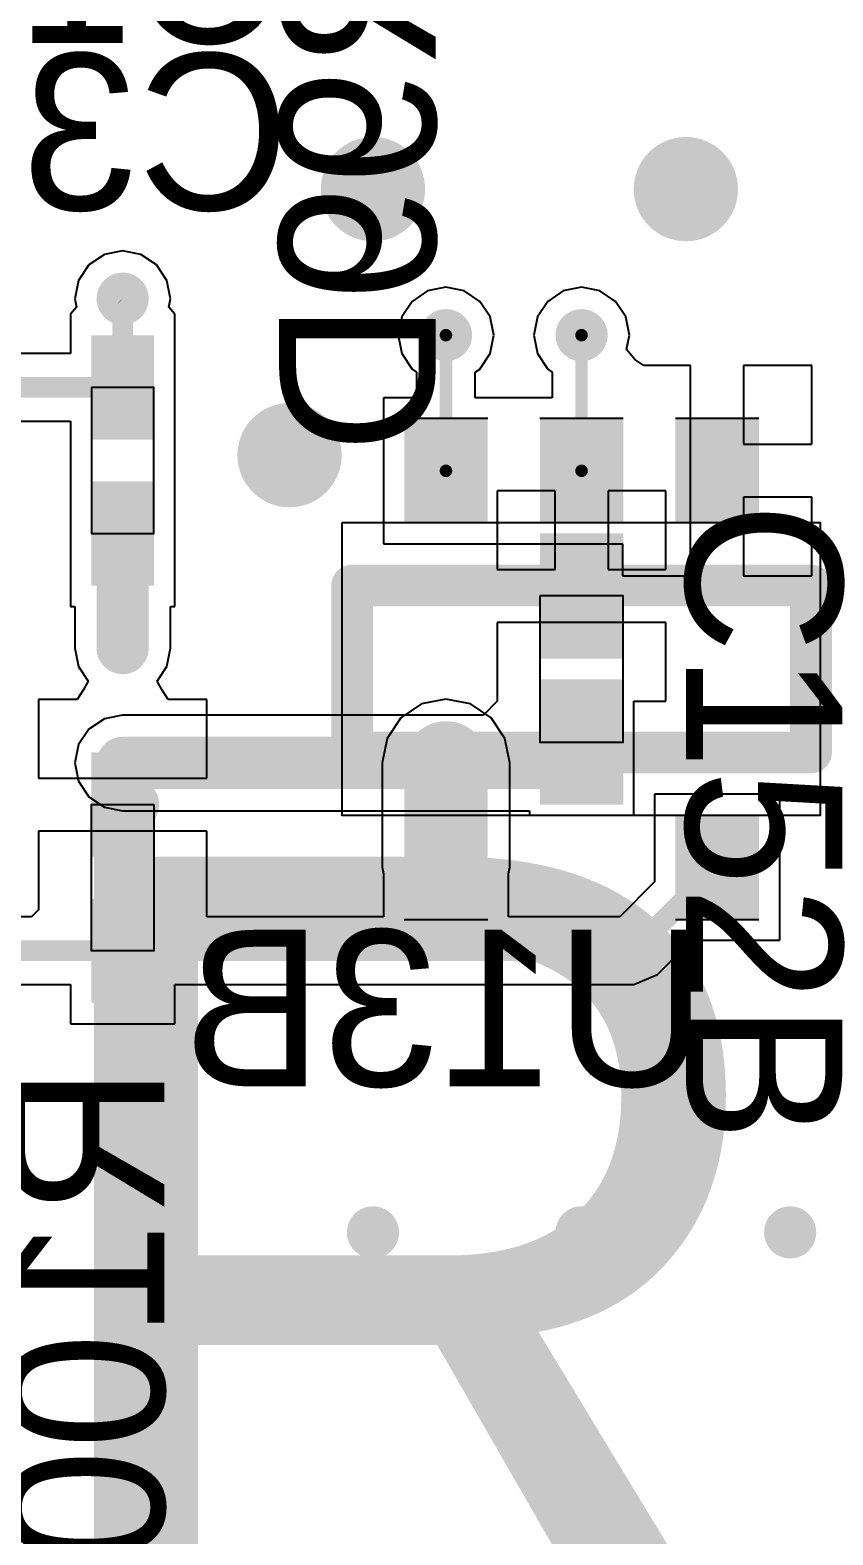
# Model space of a CAD drawing. Header units: millimetres. Extents: x 15 to 122, y 23 to 96.
# Drawn here: x 98.86 to 102.71, y 73.05 to 80.26 of the extents above; entities that cross this region are included whole.
import ezdxf

# ---------------------------------------------------------------- set-up
doc = ezdxf.new("R2010")
doc.units = ezdxf.units.MM
for name, color, linetype in [('Bottom Modules', 3, 'Continuous'), ('BottomLayer', 5, 'Continuous'), ('BottomOverlay', 54, 'Continuous'), ('BottomPaste', 16, 'Continuous'), ('TopLayer', 1, 'Continuous'), ('TopOverlay', 2, 'Continuous'), ('TopPaste', 8, 'Continuous'), ('TopSolder', 216, 'Continuous'), ('Upper Modules', 80, 'Continuous')]:
    doc.layers.add(name, color=color, linetype=linetype)
doc.styles.get("Standard").update_dxf_attribs({"font": 'ARExthalf2.shx', "width": 0.1})

msp = doc.modelspace()

# ---------------------------------------------------------------- linework, layer by layer
at = {"layer": 'Bottom Modules'}
for p, q in [((101.05000364, 78.40000067999999), (100.65000444, 78.40000067999999)), ((101.6999998, 78.40000067999999), (101.3000006, 78.40000067999999)), ((102.35000104, 78.40000067999999), (101.95000184, 78.40000067999999)), ((100.65000444, 76.00000039999999), (101.05000364, 76.00000039999999)), ((101.95000184, 76.00000039999999), (102.35000104, 76.00000039999999))]:
    msp.add_line(p, q, dxfattribs=at)
for points in [[(99.1500049, 78.55000038), (99.1500049, 77.84999923999999), (99.45000429999999, 77.84999923999999), (99.45000429999999, 78.55000038)], [(100.35001774, 77.90000168), (100.35001774, 76.4999994), (102.6457106781697, 76.4999994), (102.6457106781697, 77.90000168)], [(99.44999922, 76.5499993), (99.44999922, 75.84999816), (99.14999981999999, 75.84999816), (99.14999981999999, 76.5499993)]]:
    msp.add_lwpolyline(points, close=True, dxfattribs=at)
at = {"layer": 'BottomLayer'}
for p, q in [((99.30000206, 79.20440597999999), (99.21221204, 79.18694348)), ((99.38779208, 79.18694348), (99.30000206, 79.20440597999999)), ((99.13778749999999, 79.13721536), (99.08805937999999, 79.06279081999999)), ((99.21221204, 79.18694348), (99.13778749999999, 79.13721536)), ((99.46221661999999, 79.13721536), (99.38779208, 79.18694348)), ((99.51194473999999, 79.06279081999999), (99.46221661999999, 79.13721536)), ((99.08805937999999, 79.06279081999999), (99.07059688, 78.97500079999999)), ((99.52940724, 78.97500079999999), (99.51194473999999, 79.06279081999999)), ((99.07059688, 78.97500079999999), (99.07858771999999, 78.93482816)), ((99.52141639999999, 78.93483323999999), (99.52940724, 78.97500079999999)), ((100.76221148, 79.01194256), (100.68778694, 78.96221444)), ((100.8500015, 79.02940506), (100.76221148, 79.01194256)), ((100.93779152, 79.01194256), (100.8500015, 79.02940506)), ((101.01221606, 78.96221444), (100.93779152, 79.01194256)), ((101.41221018, 79.01194256), (101.33778564, 78.96221444)), ((101.5000002, 79.02940506), (101.41221018, 79.01194256)), ((101.58779022, 79.01194256), (101.5000002, 79.02940506)), ((101.66221476, 78.96221444), (101.58779022, 79.01194256)), ((99.07858771999999, 78.93482816), (99.05000256, 78.89999968)), ((99.55000663999999, 78.89999968), (99.52141639999999, 78.93483323999999)), ((100.68778694, 78.96221444), (100.63805882, 78.8877899)), ((101.06194418, 78.8877899), (101.01221606, 78.96221444)), ((101.33778564, 78.96221444), (101.28805752, 78.8877899)), ((101.71194288, 78.8877899), (101.66221476, 78.96221444)), ((99.05000256, 78.89999968), (99.05000509999999, 78.89999968)), ((99.05000509999999, 78.89999968), (99.05000509999999, 78.71235972)), ((99.5500041, 78.27071468), (99.5500041, 78.89999968)), ((99.5500041, 78.89999968), (99.55000663999999, 78.89999968)), ((100.63805882, 78.8877899), (100.62059632, 78.79999988)), ((101.07940668, 78.79999988), (101.06194418, 78.8877899)), ((101.28805752, 78.8877899), (101.27059502, 78.79999988)), ((101.72940538, 78.79999988), (101.71194288, 78.8877899)), ((100.62059632, 78.79999988), (100.63805882, 78.71220986)), ((101.06194418, 78.71220986), (101.07940668, 78.79999988)), ((101.27059502, 78.79999988), (101.28805752, 78.71220986)), ((101.71574018, 78.73130304), (101.72940538, 78.79999988)), ((99.05000509999999, 78.71235972), (98.57499969999999, 78.71235972)), ((100.63805882, 78.71220986), (100.68778694, 78.63778531999999)), ((101.01221606, 78.63778531999999), (101.06194418, 78.71220986)), ((101.28805752, 78.71220986), (101.33778564, 78.63778531999999)), ((101.7550416, 78.68341387999999), (101.71574018, 78.73130304)), ((100.68778694, 78.63778531999999), (100.70929058, 78.62341654)), ((100.70929058, 78.62341654), (100.70929058, 78.50000048)), ((100.99071242, 78.62341654), (101.01221606, 78.63778531999999)), ((100.99071242, 78.50000048), (100.99071242, 78.62341654)), ((101.33778564, 78.63778531999999), (101.35928928, 78.62341654)), ((101.35928928, 78.62341654), (101.35928928, 78.50000048)), ((101.79906234, 78.65400068), (101.7550416, 78.68341387999999)), ((102.02300144, 78.65400068), (101.79906234, 78.65400068)), ((102.02300144, 78.15000117999999), (102.02300144, 78.65400068)), ((102.60400104, 78.65400068), (102.27700144, 78.65400068)), ((102.27700144, 78.65400068), (102.27700144, 78.27700118)), ((102.60400104, 78.27700118), (102.60400104, 78.65400068)), ((100.70929058, 78.50000048), (100.55000464, 78.50000048)), ((100.55000464, 78.50000048), (100.55000464, 77.80000188)), ((101.1292872, 78.50000048), (100.99071242, 78.50000048)), ((101.12928974, 78.50000048), (101.1292872, 78.50000302)), ((101.1292872, 78.50000302), (101.1292872, 78.50000048)), ((101.15000344, 78.50000302), (101.12928974, 78.50000048)), ((101.17500212, 78.50000302), (101.15000344, 78.50000302)), ((101.2000008, 78.50000302), (101.17500212, 78.50000302)), ((101.2207145, 78.50000048), (101.2000008, 78.50000302)), ((101.22071704, 78.50000302), (101.2207145, 78.50000048)), ((101.22071958, 78.50000048), (101.22071704, 78.50000302)), ((101.35928928, 78.50000048), (101.22071958, 78.50000048)), ((98.57499969999999, 78.38764103999999), (99.05000509999999, 78.38764103999999)), ((99.05000509999999, 78.38764103999999), (99.05000509999999, 78.27071722)), ((99.05000509999999, 78.27071722), (99.05000256, 78.27071468)), ((99.05000256, 78.27071468), (99.05000509999999, 78.27071214)), ((99.05000509999999, 78.27071214), (99.05000256, 78.20000107999999)), ((99.5500041, 78.27071214), (99.55000663999999, 78.27071468)), ((99.55000663999999, 78.27071468), (99.5500041, 78.27071468)), ((99.55000663999999, 78.20000107999999), (99.5500041, 78.27071214)), ((102.27700144, 78.27700118), (102.60400104, 78.27700118)), ((99.05000256, 78.20000107999999), (99.05000256, 78.19999854)), ((99.05000256, 78.19999854), (99.05000256, 78.19999854)), ((99.05000256, 78.19999854), (99.05000509999999, 78.12929002)), ((99.5500041, 78.12929002), (99.55000663999999, 78.19999854)), ((99.55000663999999, 78.19999854), (99.55000663999999, 78.20000107999999)), ((99.55000663999999, 78.20000107999999), (99.55000663999999, 78.20000107999999)), ((99.05000509999999, 78.12929002), (99.05000256, 78.12928748)), ((99.05000256, 78.12928748), (99.05000509999999, 78.12928748)), ((99.05000509999999, 78.12928748), (99.05000509999999, 77.49999994)), ((99.55000663999999, 78.12928748), (99.5500041, 78.12929002)), ((99.5500041, 78.12928493999999), (99.55000663999999, 78.12928748)), ((99.5500041, 77.49999994), (99.5500041, 78.12928493999999)), ((102.02300144, 77.64600168), (102.02300144, 78.15000117999999)), ((102.60400104, 78.02300118), (102.27700144, 78.02300118)), ((102.27700144, 78.02300118), (102.27700144, 77.64600168)), ((102.60400104, 77.64600168), (102.60400104, 78.02300118)), ((100.55000464, 77.80000188), (101.12928466, 77.80000188)), ((101.12928466, 77.80000188), (101.1292872, 77.79999934)), ((101.1292872, 77.79999934), (101.12928974, 77.80000188)), ((101.12928974, 77.80000188), (101.15000344, 77.79999934)), ((101.15000344, 77.79999934), (101.17500212, 77.79999934)), ((101.17500212, 77.79999934), (101.2000008, 77.79999934)), ((101.2000008, 77.79999934), (101.2207145, 77.80000188)), ((101.2207145, 77.80000188), (101.22071704, 77.79999934)), ((101.22071704, 77.79999934), (101.22071704, 77.80000188)), ((101.22071704, 77.80000188), (101.69600184, 77.80000188)), ((101.69600184, 77.80000188), (101.69600184, 77.64600168)), ((101.69600184, 77.64600168), (102.02300144, 77.64600168)), ((102.27700144, 77.64600168), (102.60400104, 77.64600168)), ((99.05000509999999, 77.49999994), (99.07059688, 77.49999994)), ((99.07059688, 77.49999994), (99.07059688, 77.30000288)), ((99.52940724, 77.30000034), (99.52940724, 77.49999994)), ((99.52940724, 77.49999994), (99.5500041, 77.49999994)), ((99.07059688, 77.30000288), (99.07059434, 77.30000034)), ((99.07059434, 77.30000034), (99.07059688, 77.30000034)), ((99.07059688, 77.30000034), (99.08805937999999, 77.21221032)), ((99.51194473999999, 77.21221032), (99.52940724, 77.30000034)), ((99.08805937999999, 77.21221032), (99.13484364, 77.14219268)), ((99.46516048, 77.14219268), (99.51194473999999, 77.21221032)), ((99.13484364, 77.14219268), (99.11130292, 77.09815162)), ((99.4887012, 77.09815162), (99.46516048, 77.14219268)), ((99.08180336, 77.0539988), (98.89599982, 77.0539988)), ((98.89599982, 77.0539988), (98.89599982, 76.67699929999999)), ((99.11130292, 77.09815162), (99.08180336, 77.0539988)), ((99.51820076, 77.0539988), (99.4887012, 77.09815162)), ((99.70399922, 77.0539988), (99.51820076, 77.0539988)), ((99.70399922, 76.67699929999999), (99.70399922, 77.0539988)), ((100.73295068, 77.03259168), (100.63371542, 76.96628752)), ((100.85000404, 77.05587586), (100.73295068, 77.03259168)), ((100.9670574, 77.03259168), (100.85000404, 77.05587586)), ((101.06629266, 76.96628752), (100.9670574, 77.03259168)), ((100.63371542, 76.96628752), (100.56741126, 76.86705226)), ((101.13259682, 76.86705226), (101.06629266, 76.96628752)), ((100.56741126, 76.86705226), (100.54412708, 76.7499989)), ((101.155881, 76.7499989), (101.13259682, 76.86705226)), ((100.54412708, 76.7499989), (100.54412708, 76.24999989999999)), ((101.155881, 76.24999989999999), (101.155881, 76.7499989)), ((98.89599982, 76.67699929999999), (99.70399922, 76.67699929999999)), ((102.45000084, 76.5999992), (101.85000204, 76.5999992)), ((101.85000204, 76.5999992), (101.85000204, 76.17961142)), ((102.45000084, 75.9000006), (102.45000084, 76.5999992)), ((99.70399922, 76.4229993), (98.89599982, 76.4229993)), ((98.89599982, 76.4229993), (98.89599982, 76.04600234)), ((99.70399922, 76.04600234), (99.70399922, 76.4229993)), ((100.54412708, 76.24999989999999), (100.55000464, 76.22045208)), ((101.15000344, 76.22045208), (101.155881, 76.24999989999999)), ((100.55000464, 76.22045208), (100.55000464, 76.0123575)), ((101.15000344, 76.0123575), (101.15000344, 76.22045208)), ((101.85000204, 76.17961142), (101.68274812, 76.0123575)), ((98.89599982, 76.04600488), (98.86235244, 76.0123575)), ((98.89599982, 76.04600234), (98.89599982, 76.04600488)), ((98.89599982, 76.04600234), (98.89599982, 76.04600234)), ((99.70400176, 76.04600234), (99.70399922, 76.04600234)), ((99.70400176, 76.0123575), (99.70400176, 76.04600234)), ((98.86235244, 76.0123575), (98.57499969999999, 76.0123575)), ((100.55000464, 76.0123575), (99.70400176, 76.0123575)), ((101.68274812, 76.0123575), (101.15000344, 76.0123575)), ((101.86480516, 75.7351927), (102.02961306, 75.9000006)), ((102.02961306, 75.9000006), (102.45000084, 75.9000006)), ((101.7499997, 75.68763881999999), (101.86480516, 75.7351927)), ((98.57499969999999, 75.68763881999999), (99.05000002, 75.68763881999999)), ((99.05000002, 75.68763881999999), (99.05000002, 75.49999885999999)), ((99.54999902, 75.49999885999999), (99.54999902, 75.68763881999999)), ((99.54999902, 75.68763881999999), (101.7499997, 75.68763881999999)), ((99.05000002, 75.49999885999999), (99.54999902, 75.49999885999999))]:
    msp.add_line(p, q, dxfattribs=at)
for points, const_width in [([(100.3749707, 79.49997562, 1), (100.62496766, 79.49997562, 1)], 0.2499995), ([(101.87497024, 79.49997562, 1), (102.1249672, 79.49997562, 1)], 0.2499995), ([(99.23750281999999, 78.97500079999999, 1), (99.36250129999999, 78.97500079999999, 1)], 0.12499848), ([(99.27500338, 78.97500079999999, 1), (99.32500074, 78.97500079999999, 1)], 0.0499999), ([(99.27500592, 78.97499825999999, 1), (99.32500327999999, 78.97499825999999, 1)], 0.0499999), ([(99.27500592, 78.97499825999999, 1), (99.32500327999999, 78.97499825999999, 1)], 0.0499999), ([(100.78750226, 78.79999988, 1), (100.91250074, 78.79999988, 1)], 0.12499848), ([(101.43750096, 78.79999988, 1), (101.56249944, 78.79999988, 1)], 0.12499848), ([(100.8350028, 78.79999988, 1), (100.8650002, 78.79999988, 1)], 0.02999994), ([(101.4850015, 78.79999988, 1), (101.5149989, 78.79999988, 1)], 0.02999994), ([(99.27500592, 78.55000038, 1), (99.32500327999999, 78.55000038, 1)], 0.0499999), ([(99.27500592, 78.55000038, 1), (99.32500327999999, 78.55000038, 1)], 0.0499999), ([(102.16250078, 78.27500219999999, 1), (102.28749926, 78.27500219999999, 1)], 0.12499848), ([(100.8350028, 78.15000372, 1), (100.8650002, 78.15000372, 1)], 0.02999994), ([(100.8350028, 78.15000372, 1), (100.8650002, 78.15000372, 1)], 0.02999994), ([(100.83500534, 78.15000117999999, 1), (100.86500274, 78.15000117999999, 1)], 0.02999994), ([(101.4850015, 78.15000117999999, 1), (101.5149989, 78.15000117999999, 1)], 0.02999994), ([(102.16250078, 78.0250027, 1), (102.28749926, 78.0250027, 1)], 0.12499848), ([(99.23750281999999, 77.84999669999999, 1), (99.36250129999999, 77.84999669999999, 1)], 0.12499848), ([(99.2625015, 77.84999669999999, 1), (99.33750262, 77.84999669999999, 1)], 0.07499858), ([(99.26250404, 77.84999924, 1), (99.33750515999999, 77.84999924, 1)], 0.07499858), ([(99.23750281999999, 77.30000034, 1), (99.36250129999999, 77.30000034, 1)], 0.12499848), ([(99.23750281999999, 77.30000034, 1), (99.36250129999999, 77.30000034, 1)], 0.12499848), ([(100.75000424, 76.7499989, 1), (100.95000384, 76.7499989, 1)], 0.1999996), ([(100.78750226, 76.75000143999999, 1), (100.91250074, 76.75000143999999, 1)], 0.12499848), ([(100.81250094, 76.75000143999999, 1), (100.88750206, 76.75000143999999, 1)], 0.07499858), ([(100.81250348, 76.7499989, 1), (100.8875046, 76.7499989, 1)], 0.07499858), ([(99.28750271999999, 76.5499993, 1), (99.4125012, 76.5499993, 1)], 0.12499848), ([(100.75000424, 76.24999989999999, 1), (100.95000384, 76.24999989999999, 1)], 0.1999996), ([(102.12500276, 76.24999989999999, 1), (102.17500012, 76.24999989999999, 1)], 0.0499999), ([(99.27500083999999, 75.84999816, 1), (99.3249982, 75.84999816, 1)], 0.0499999), ([(99.27500083999999, 75.84999816, 1), (99.3249982, 75.84999816, 1)], 0.0499999), ([(101.72500102, 75.84999816, 1), (101.77499838, 75.84999816, 1)], 0.0499999), ([(101.72500102, 75.84999816, 1), (101.77499838, 75.84999816, 1)], 0.0499999), ([(99.43750242, 74.50000086, 1), (99.56250089999999, 74.50000086, 1)], 0.12499848), ([(100.43750042, 74.50000086, 1), (100.5624989, 74.50000086, 1)], 0.12499848), ([(101.43750096, 74.50000086, 1), (101.56249944, 74.50000086, 1)], 0.12499848), ([(102.4375015, 74.50000086, 1), (102.56249998, 74.50000086, 1)], 0.12499848)]:
    msp.add_lwpolyline(points, format="xyb", close=True, dxfattribs=dict(at, const_width=const_width))
for points, const_width in [([(99.30000206, 78.97500079999999), (99.3000046, 78.97499825999999)], 0.0999998), ([(99.3000046, 78.55000038), (99.3000046, 78.97499825999999)], 0.0999998), ([(100.8500015, 78.15000372), (100.8500015, 78.79999988)], 0.05999988), ([(101.5000002, 78.15000117999999), (101.5000002, 78.79999988)], 0.05999988), ([(98.29999898, 78.55000038), (99.3000046, 78.55000038)], 0.0999998), ([(100.8500015, 78.15000372), (100.85000404, 78.15000117999999)], 0.05999988), ([(99.30000206, 77.30000034), (99.30000206, 77.84999669999999)], 0.2499995), ([(99.30000206, 77.84999669999999), (99.3000046, 77.84999924)], 0.1499997), ([(100.85000404, 76.24999989999999), (100.85000404, 76.7499989)], 0.3999992), ([(100.8500015, 76.75000143999999), (100.85000404, 76.7499989)], 0.1499997), ([(101.7499997, 75.84999816), (102.15000144, 76.24999989999999)], 0.0999998), ([(98.30000152, 75.84999816), (99.29999952, 75.84999816)], 0.0999998), ([(99.29999952, 75.84999816), (101.7499997, 75.84999816)], 0.0999998)]:
    msp.add_lwpolyline(points, dxfattribs=dict(at, const_width=const_width))
for points in [[(99.1500049, 78.30000088), (99.45000429999999, 78.30000088), (99.1500049, 78.79999988), (99.45000429999999, 78.79999988)], [(101.05000364, 78.40000067999999), (100.65000444, 78.40000067999999), (101.05000364, 77.90000168), (100.65000444, 77.90000168)], [(101.6999998, 78.40000067999999), (101.3000006, 78.40000067999999), (101.6999998, 77.90000168), (101.3000006, 77.90000168)], [(102.35000104, 78.40000067999999), (101.95000184, 78.40000067999999), (102.35000104, 77.90000168), (101.95000184, 77.90000168)], [(99.1500049, 77.59999974), (99.45000429999999, 77.59999974), (99.1500049, 78.09999873999999), (99.45000429999999, 78.09999873999999)], [(99.44999922, 76.7999988), (99.14999981999999, 76.7999988), (99.44999922, 76.2999998), (99.14999981999999, 76.2999998)], [(101.05000364, 76.4999994), (100.65000444, 76.4999994), (101.05000364, 76.00000039999999), (100.65000444, 76.00000039999999)], [(102.35000104, 76.4999994), (101.95000184, 76.4999994), (102.35000104, 76.00000039999999), (101.95000184, 76.00000039999999)], [(99.44999922, 76.09999766), (99.14999981999999, 76.09999766), (99.44999922, 75.59999866), (99.14999981999999, 75.59999866)]]:
    msp.add_solid(points, dxfattribs=at)
at = {"layer": 'BottomOverlay'}
for points, const_width in [([(100.22499894, 78.22499975999999, 1), (99.9749969, 78.22499975999999, 1)], 0.2499995), ([(99.91249766, 78.22499975999999, 1), (100.03749614, 78.22499975999999, 1)], 0.12499848), ([(100.1624997, 78.22499975999999, 1), (100.28749818, 78.22499975999999, 1)], 0.12499848), ([(100.35001774, 77.59999719999999, 1), (100.45001754, 77.59999719999999, 1)], 0.0999998), ([(100.35001774, 77.59999719999999, 1), (100.45001754, 77.59999719999999, 1)], 0.0999998), ([(102.55001334, 77.59999719999999, 1), (102.65001314, 77.59999719999999, 1)], 0.0999998), ([(102.55001334, 77.59999719999999, 1), (102.65001314, 77.59999719999999, 1)], 0.0999998), ([(100.35001774, 76.7999988, 1), (100.45001754, 76.7999988, 1)], 0.0999998), ([(100.35001774, 76.7999988, 1), (100.45001754, 76.7999988, 1)], 0.0999998), ([(102.55001334, 76.7999988, 1), (102.65001314, 76.7999988, 1)], 0.0999998), ([(102.55001334, 76.7999988, 1), (102.65001314, 76.7999988, 1)], 0.0999998)]:
    msp.add_lwpolyline(points, format="xyb", close=True, dxfattribs=dict(at, const_width=const_width))
at = {"layer": 'BottomOverlay', "const_width": 0.1999996}
for points in [[(100.40001764, 76.7999988), (100.40001764, 77.59999719999999)], [(100.40001764, 77.59999719999999), (102.60001324, 77.59999719999999)], [(102.60001324, 76.7999988), (102.60001324, 77.59999719999999)], [(100.40001764, 76.7999988), (102.60001324, 76.7999988)]]:
    msp.add_lwpolyline(points, dxfattribs=at)
at = {"layer": 'BottomPaste'}
for points in [[(99.1500049, 78.30000088), (99.45000429999999, 78.30000088), (99.1500049, 78.79999988), (99.45000429999999, 78.79999988)], [(99.1500049, 78.30000088), (99.45000429999999, 78.30000088), (99.1500049, 78.79999988), (99.45000429999999, 78.79999988)], [(101.05000364, 78.40000067999999), (100.65000444, 78.40000067999999), (101.05000364, 77.90000168), (100.65000444, 77.90000168)], [(101.05000364, 78.40000067999999), (100.65000444, 78.40000067999999), (101.05000364, 77.90000168), (100.65000444, 77.90000168)], [(101.6999998, 78.40000067999999), (101.3000006, 78.40000067999999), (101.6999998, 77.90000168), (101.3000006, 77.90000168)], [(101.6999998, 78.40000067999999), (101.3000006, 78.40000067999999), (101.6999998, 77.90000168), (101.3000006, 77.90000168)], [(102.35000104, 78.40000067999999), (101.95000184, 78.40000067999999), (102.35000104, 77.90000168), (101.95000184, 77.90000168)], [(102.35000104, 78.40000067999999), (101.95000184, 78.40000067999999), (102.35000104, 77.90000168), (101.95000184, 77.90000168)], [(99.1500049, 77.59999974), (99.45000429999999, 77.59999974), (99.1500049, 78.09999873999999), (99.45000429999999, 78.09999873999999)], [(99.1500049, 77.59999974), (99.45000429999999, 77.59999974), (99.1500049, 78.09999873999999), (99.45000429999999, 78.09999873999999)], [(99.44999922, 76.7999988), (99.14999981999999, 76.7999988), (99.44999922, 76.2999998), (99.14999981999999, 76.2999998)], [(99.44999922, 76.7999988), (99.14999981999999, 76.7999988), (99.44999922, 76.2999998), (99.14999981999999, 76.2999998)], [(101.05000364, 76.4999994), (100.65000444, 76.4999994), (101.05000364, 76.00000039999999), (100.65000444, 76.00000039999999)], [(101.05000364, 76.4999994), (100.65000444, 76.4999994), (101.05000364, 76.00000039999999), (100.65000444, 76.00000039999999)], [(102.35000104, 76.4999994), (101.95000184, 76.4999994), (102.35000104, 76.00000039999999), (101.95000184, 76.00000039999999)], [(102.35000104, 76.4999994), (101.95000184, 76.4999994), (102.35000104, 76.00000039999999), (101.95000184, 76.00000039999999)], [(99.44999922, 76.09999766), (99.14999981999999, 76.09999766), (99.44999922, 75.59999866), (99.14999981999999, 75.59999866)], [(99.44999922, 76.09999766), (99.14999981999999, 76.09999766), (99.44999922, 75.59999866), (99.14999981999999, 75.59999866)]]:
    msp.add_solid(points, dxfattribs=at)
at = {"layer": 'TopLayer'}
for p, q in [((101.37299766, 78.05400188), (101.09599796, 78.05400188)), ((101.09599796, 78.05400188), (101.09599796, 77.67700237999999)), ((101.37299766, 77.67700237999999), (101.37299766, 78.05400188)), ((101.90399736, 78.05400188), (101.62699766, 78.05400188)), ((101.62699766, 78.05400188), (101.62699766, 77.67700237999999)), ((101.90399736, 77.67700237999999), (101.90399736, 78.05400188)), ((101.09599796, 77.67700237999999), (101.37299766, 77.67700237999999)), ((101.62699766, 77.67700237999999), (101.90399736, 77.67700237999999)), ((101.90399736, 77.42300238), (101.09599796, 77.42300238)), ((101.09599796, 77.42300238), (101.09599796, 77.04600542)), ((101.90399736, 77.04600287999999), (101.90399736, 77.42300238)), ((101.09599796, 77.04600796), (101.02939662, 76.97940661999999)), ((101.09599796, 77.04600542), (101.09599796, 77.04600796)), ((101.09599796, 77.04600542), (101.09599796, 77.04600542)), ((101.74999716, 76.50000193999999), (101.74999716, 77.04600287999999)), ((101.74999716, 77.04600287999999), (101.90399736, 77.04600287999999)), ((99.2122095, 76.96194412), (99.13778495999999, 76.912216)), ((99.29999952, 76.97940661999999), (99.2122095, 76.96194412)), ((101.02939662, 76.97940661999999), (99.29999952, 76.97940661999999)), ((99.13778495999999, 76.912216), (99.08805684, 76.83779145999999)), ((99.08805684, 76.83779145999999), (99.07059434, 76.75000143999999)), ((99.07059434, 76.75000143999999), (99.08805684, 76.66221141999999)), ((99.08805684, 76.66221141999999), (99.13778495999999, 76.58778688)), ((99.13778495999999, 76.58778688), (99.2122095, 76.53805876)), ((99.2122095, 76.53805876), (99.29999952, 76.52059625999999)), ((99.29999952, 76.52059625999999), (101.24999816, 76.52059625999999)), ((101.24999816, 76.52059625999999), (101.24999816, 76.50000193999999)), ((101.24999816, 76.50000193999999), (101.74999716, 76.50000193999999))]:
    msp.add_line(p, q, dxfattribs=at)
for points, const_width in [([(100.3749707, 79.49997562, 1), (100.62496766, 79.49997562, 1)], 0.2499995), ([(101.87497024, 79.49997562, 1), (102.1249672, 79.49997562, 1)], 0.2499995), ([(101.43750096, 77.67500086, 1), (101.56249944, 77.67500086, 1)], 0.12499848), ([(101.43750096, 77.42500136, 1), (101.56249944, 77.42500136, 1)], 0.12499848), ([(101.44999776, 76.85000124, 1), (101.54999756, 76.85000124, 1)], 0.0999998), ([(99.23750027999999, 76.75000143999999, 1), (99.36249876, 76.75000143999999, 1)], 0.12499848), ([(99.23750027999999, 76.75000143999999, 1), (99.36249876, 76.75000143999999, 1)], 0.12499848), ([(100.78750226, 76.75000143999999, 1), (100.91250074, 76.75000143999999, 1)], 0.12499848), ([(100.78750226, 76.75000143999999, 1), (100.91250074, 76.75000143999999, 1)], 0.12499848), ([(100.78750226, 76.75000143999999, 1), (100.91250074, 76.75000143999999, 1)], 0.12499848), ([(101.33749862, 76.75000143999999, 1), (101.4624971, 76.75000143999999, 1)], 0.12499848), ([(101.34999796, 76.75000143999999, 1), (101.44999776, 76.75000143999999, 1)], 0.0999998)]:
    msp.add_lwpolyline(points, format="xyb", close=True, dxfattribs=dict(at, const_width=const_width))
for points, const_width in [([(101.39999786, 76.75000143999999), (101.49999766, 76.85000124)], 0.1999996), ([(99.29999952, 76.75000143999999), (100.8500015, 76.75000143999999)], 0.2499995), ([(100.8500015, 76.75000143999999), (101.39999786, 76.75000143999999)], 0.2499995)]:
    msp.add_lwpolyline(points, dxfattribs=dict(at, const_width=const_width))
for points in [[(101.64999736, 77.80000188), (101.34999796, 77.80000188), (101.64999736, 77.30000288), (101.34999796, 77.30000288)], [(101.64999736, 77.10000074), (101.34999796, 77.10000074), (101.64999736, 76.60000174), (101.34999796, 76.60000174)]]:
    msp.add_solid(points, dxfattribs=at)
at = {"layer": 'TopPaste'}
for points in [[(101.64999736, 77.80000188), (101.34999796, 77.80000188), (101.64999736, 77.30000288), (101.34999796, 77.30000288)], [(101.64999736, 77.80000188), (101.34999796, 77.80000188), (101.64999736, 77.30000288), (101.34999796, 77.30000288)], [(101.64999736, 77.10000074), (101.34999796, 77.10000074), (101.64999736, 76.60000174), (101.34999796, 76.60000174)], [(101.64999736, 77.10000074), (101.34999796, 77.10000074), (101.64999736, 76.60000174), (101.34999796, 76.60000174)]]:
    msp.add_solid(points, dxfattribs=at)
at = {"layer": 'TopSolder'}
for points in [[(101.69999726, 77.85000178), (101.29999806, 77.85000178), (101.69999726, 77.25000297999999), (101.29999806, 77.25000297999999)], [(101.69999726, 77.85000178), (101.29999806, 77.85000178), (101.69999726, 77.25000297999999), (101.29999806, 77.25000297999999)], [(101.69999726, 77.15000064), (101.29999806, 77.15000064), (101.69999726, 76.55000184), (101.29999806, 76.55000184)], [(101.69999726, 77.15000064), (101.29999806, 77.15000064), (101.69999726, 76.55000184), (101.29999806, 76.55000184)]]:
    msp.add_solid(points, dxfattribs=at)
at = {"layer": 'Upper Modules'}
msp.add_lwpolyline([(101.29999806, 77.55000238), (101.29999806, 76.85000124), (101.69999726, 76.85000124), (101.69999726, 77.55000238)], close=True, dxfattribs=at)

# ---------------------------------------------------------------- texts
at = {"layer": 'BottomOverlay', "text_generation_flag": 2}
for s, rotation, p in [('C153B', 360, (100.10000046, 80.19999962)), ('R99D', 90, (100.8000016, 80.80000095999999)), ('C319D', 360, (100.10000046, 79.40000122)), ('U13B', 360, (102.10000154, 75.200002)), ('R100D', 90, (99.50000166, 75.30000179999999))]:
    msp.add_text(s, height=0.75000104, rotation=rotation, dxfattribs=at).set_placement(p)
at = {"layer": 'TopOverlay'}
msp.add_text('C152B', height=0.75000104, rotation=270, dxfattribs=at).set_placement((102.00000174, 78.00000148))
msp.add_text('ODROID-XU', height=3.99999962, dxfattribs=at).set_placement((90.70000148, 72.30000018))

doc.saveas('drawing.dxf')
